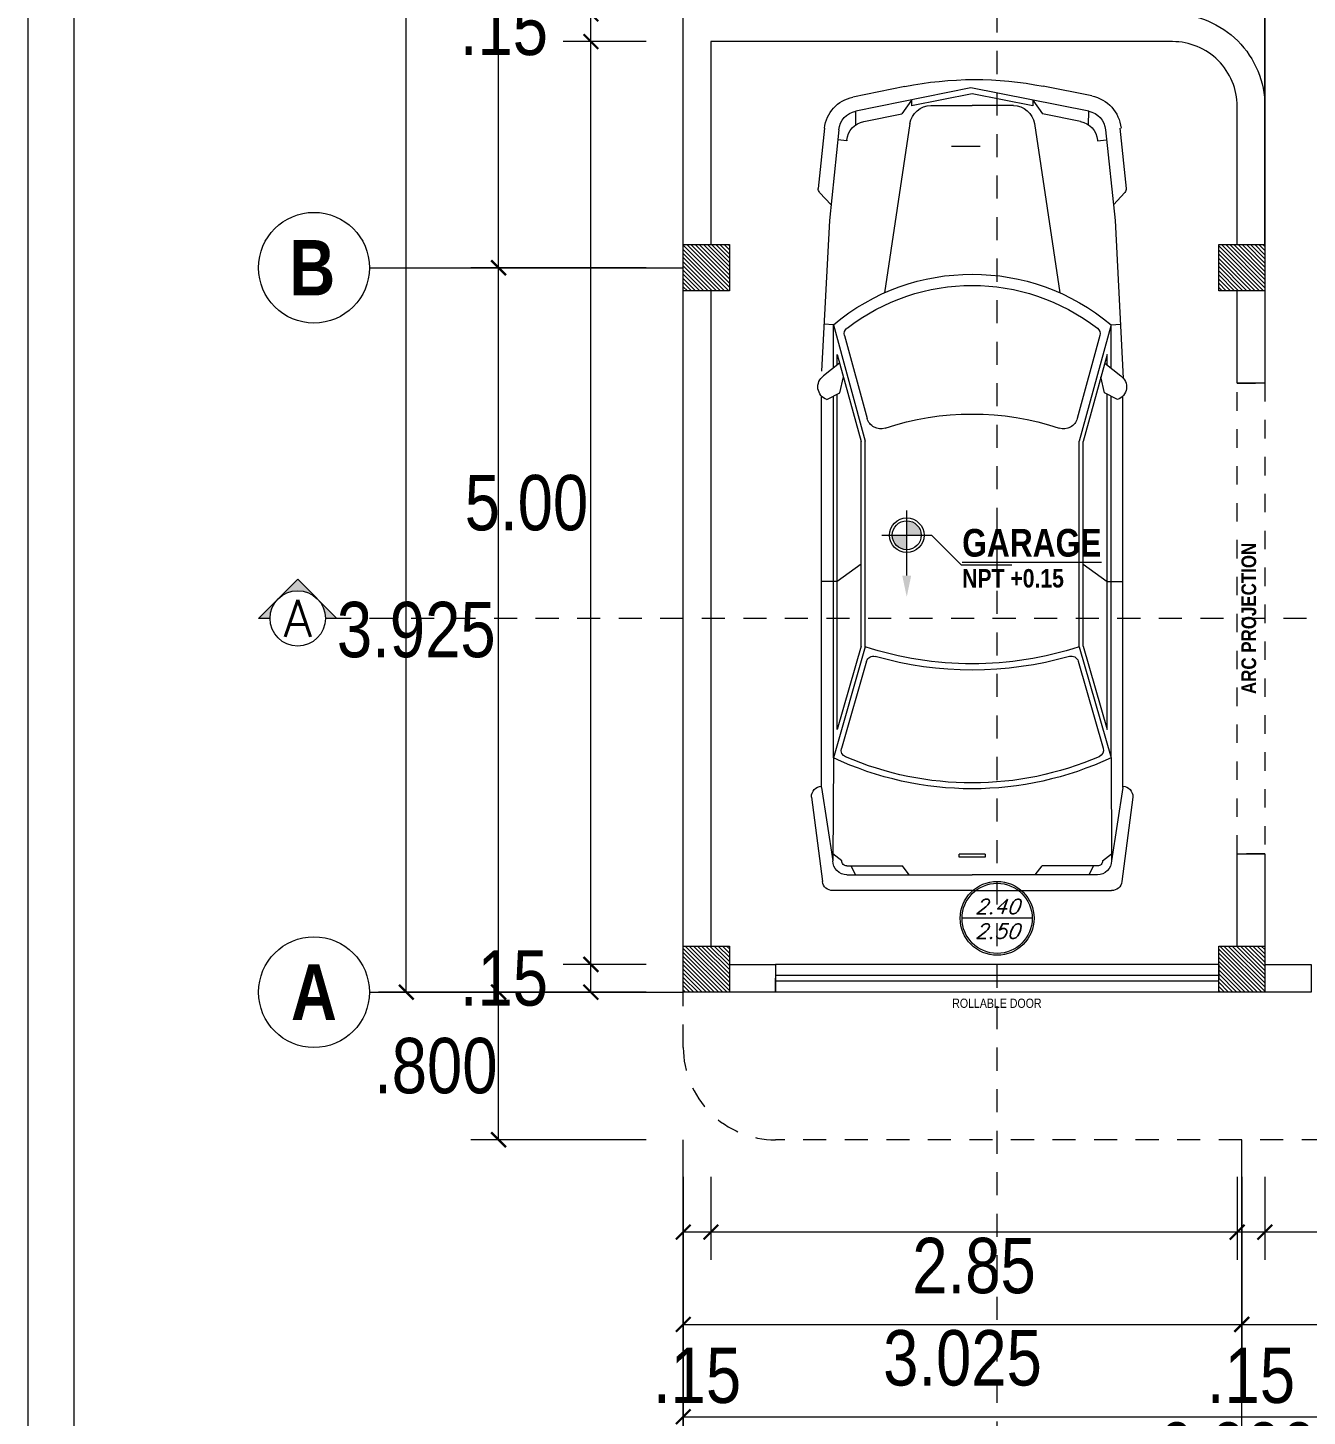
# Model space of a CAD drawing. Header units: millimetres. Extents: x 56 to 215, y 47 to 103.
# Drawn here: x 56.58 to 63.51, y 84.31 to 91.83 of the extents above; entities that cross this region are included whole.
import ezdxf
from ezdxf.enums import TextEntityAlignment as Align

# ---------------------------------------------------------------- set-up
doc = ezdxf.new("R2010")
doc.units = ezdxf.units.MM
doc.linetypes.add('DASHED2', pattern=[0.375, 0.25, -0.125])
for name, color, linetype, lineweight in [('A_Bloques', 56, 'Continuous', 15), ('A_Detalle de Vanos', 250, 'Continuous', 5), ('A_Muro con Techo', 232, 'Continuous', 40), ('A_Texto', 43, 'Continuous', 9), ('E_Columna', 3, 'Continuous', 25), ('G_Cortes', 3, 'Continuous', 60), ('G_Ejes', 253, 'Continuous', 20), ('G_Proyección', 8, 'DASHED2', 15), ('G_Texto', 122, 'Continuous', 20)]:
    doc.layers.add(name, color=color, linetype=linetype, lineweight=lineweight)
doc.layers.add('A_Puerta', color=32, linetype='Continuous')
doc.layers.add('G_Acotación', color=171, linetype='Continuous')
doc.styles.add('4MM', font='romans.shx', dxfattribs={"height": 0.2})
doc.styles.add('Acotacion', font='ARIALN.TTF')
doc.styles.add('AMBIENTES', font='ARIALNB.TTF', dxfattribs={"height": 0.15})
doc.styles.add('Arial Marron', font='ARIALN.TTF')
doc.styles.add('Cotas', font='ARIALNB.TTF', dxfattribs={"height": 0.1})
doc.styles.add('Eje', font='ARIALNB.TTF', dxfattribs={"height": 0.3})
doc.styles.add('LETRAS', font='simplex1.shx', dxfattribs={"oblique": 20})
doc.styles.add('TITULOS', font='ARIALNB.TTF', dxfattribs={"height": 0.3})
doc.dimstyles.new('Lenin_50', dxfattribs={"dimtxt": 0.3, "dimasz": 0.08, "dimexe": 0.15, "dimexo": 0.2, "dimgap": 0.03, "dimtad": 2, "dimtih": 1, "dimtoh": 1, "dimlfac": -1, "dimzin": 4, "dimdsep": 46, "dimtxsty": 'Acotacion', "dimblk": 'ARCHTICK', "dimcen": 0.08, "dimclrd": 256, "dimclre": 256, "dimclrt": 4, "dimazin": 1, "dimtm": 1e-09, "dimtfac": 1, "dimtmove": 2, "dimatfit": 2, "dimfxl": 1, "dimtolj": 1, "dimlwd": 13, "dimlwe": 18, "dimarcsym": 0})
pattern_1 = [(135, (175.271546, 6.74542), (0.0112253202, 0.0112253202), [])]
pattern_2 = [(135, (175.271546, 6.89542), (0.0112253202, 0.0112253202), [])]

# ---------------------------------------------------------------- blocks, each defined once
blk = doc.blocks.new('Auto_01')
for p, q in [((-0.6374, -0.0889), (-0.3749, -0.0366)), ((-0.621, -0.1713), (0.0165, -0.0444)), ((0.0165, -0.0444), (0.641, -0.1713)), ((0.3748, -0.0381), (0.6564, -0.0954)), ((-0.3183, -0.1111), (-0.3712, -0.1863)), ((-0.3183, -0.1424), (0.01, -0.077)), ((-0.3183, -0.1111), (-0.3183, -0.1424)), ((-0.2136, -0.1412), (0.01, -0.1412)), ((0.01, -0.077), (0.3383, -0.1424)), ((0.2336, -0.1412), (0.01, -0.1412)), ((0.3383, -0.1111), (0.3913, -0.1863)), ((0.3383, -0.1111), (0.3383, -0.1424)), ((0.3388, -0.1086), (0.3388, -0.1412)), ((-0.6199, -0.2453), (-0.6209, -0.1713)), ((-0.5773, -0.2273), (-0.3712, -0.1863)), ((0.5973, -0.2273), (0.3913, -0.1863)), ((0.6399, -0.2453), (0.6409, -0.1713)), ((-0.7897, -0.264), (-0.8234, -0.5897)), ((-0.7126, -0.2719), (-0.7635, -0.7643)), ((-0.3269, -0.2388), (-0.4646, -1.1554)), ((0.3469, -0.2388), (0.4846, -1.1554)), ((0.7326, -0.2719), (0.7835, -0.7643)), ((0.8097, -0.264), (0.8434, -0.5897)), ((-0.6693, -0.3316), (-0.7182, -0.3265)), ((-0.6689, -0.3279), (-0.6693, -0.3316)), ((-0.0331, -0.3628), (0.122, -0.3628)), ((0.6889, -0.3279), (0.6893, -0.3316)), ((0.6893, -0.3316), (0.7382, -0.3265)), ((-0.8161, -0.6117), (-0.7547, -0.6795)), ((0.8362, -0.6117), (0.7747, -0.6795)), ((-0.7635, -0.7643), (-0.8085, -1.6177)), ((0.7835, -0.7643), (0.8265, -1.5795)), ((-0.742, -1.3288), (-0.7931, -1.3261)), ((-0.742, -1.3288), (-0.5701, -1.9591)), ((-0.742, -1.5633), (-0.742, -1.3288)), ((0.762, -1.3288), (0.5901, -1.9591)), ((0.762, -1.3288), (0.8131, -1.3261)), ((0.762, -1.5633), (0.762, -1.3288)), ((-0.6814, -1.3876), (-0.559, -1.8365)), ((0.7014, -1.3876), (0.579, -1.8365)), ((-0.7205, -1.5462), (-0.7205, -1.4893)), ((-0.7205, -1.5462), (-0.7205, -1.4893)), ((-0.7205, -1.4893), (-0.5916, -1.9619)), ((0.7405, -1.4893), (0.6116, -1.9619)), ((0.7405, -1.5462), (0.7405, -1.4893)), ((-0.7078, -1.5361), (-0.7948, -1.6054)), ((0.7278, -1.5361), (0.8148, -1.6054)), ((-0.7061, -1.697), (-0.6872, -1.6113)), ((0.7261, -1.697), (0.7072, -1.6113)), ((-0.8065, -3.8359), (-0.8065, -1.7144)), ((-0.7765, -1.7336), (-0.7061, -1.697)), ((-0.742, -3.6748), (-0.742, -1.7157)), ((-0.7205, -3.5213), (-0.7205, -1.7045)), ((0.7965, -1.7336), (0.7261, -1.697)), ((0.7405, -3.5213), (0.7405, -1.7045)), ((0.762, -3.6748), (0.762, -1.7157)), ((0.8265, -3.8359), (0.8265, -1.7144)), ((-0.5916, -3.0701), (-0.5916, -1.9619)), ((-0.5701, -3.0731), (-0.5701, -1.9591)), ((0.5901, -3.0731), (0.5901, -1.9591)), ((0.6116, -3.0701), (0.6116, -1.9619)), ((-0.5916, -2.6261), (-0.7205, -2.7202)), ((0.6116, -2.6261), (0.7405, -2.7202)), ((-0.7205, -2.7202), (-0.8065, -2.7202)), ((0.7405, -2.7202), (0.8265, -2.7202)), ((-0.5701, -3.0731), (-0.742, -3.6748)), ((-0.5916, -3.0701), (-0.7205, -3.5213)), ((0.5901, -3.0731), (0.762, -3.6748)), ((0.6116, -3.0701), (0.7405, -3.5213)), ((-0.5642, -3.1511), (-0.6991, -3.6234)), ((0.5825, -3.1516), (0.7175, -3.6241)), ((-0.742, -3.6748), (-0.7445, -4.2322)), ((0.762, -3.6748), (0.7645, -4.2322)), ((-0.8065, -3.8359), (-0.7445, -4.2322)), ((0.8265, -3.8359), (0.7645, -4.2322)), ((-0.8606, -3.8875), (-0.801, -4.3446)), ((0.8807, -3.8875), (0.8211, -4.3446)), ((-0.6965, -4.2325), (-0.7443, -4.1955)), ((-0.0603, -4.1964), (0.0807, -4.1964)), ((-0.0603, -4.1964), (-0.0603, -4.2128)), ((0.0803, -4.2128), (0.0803, -4.1964)), ((0.7165, -4.2325), (0.7643, -4.1955)), ((-0.6685, -4.2606), (-0.3683, -4.2606)), ((-0.6475, -4.2606), (-0.6223, -4.3086)), ((-0.3313, -4.3086), (-0.3683, -4.2606)), ((-0.0603, -4.2128), (0.0803, -4.2128)), ((0.3513, -4.3086), (0.3883, -4.2606)), ((0.6885, -4.2606), (0.3883, -4.2606)), ((0.6675, -4.2606), (0.6423, -4.3086)), ((-0.6685, -4.3086), (0.01, -4.3086)), ((0.6885, -4.3086), (0.01, -4.3086)), ((0.01, -4.3945), (-0.7442, -4.3945)), ((0.01, -4.3945), (0.7643, -4.3945))]:
    blk.add_line(p, q)
for centre, radius, start, end in [((-0.0038, -1.9), 1.9, 78.50682, 101.26481), ((-0.5986, -0.2837), 0.1987, 101.26481, 174.09386), ((-0.2136, -0.2558), 0.1146, 90, 171.45993), ((0.2336, -0.2558), 0.1146, 8.54007, 90), ((0.6186, -0.2837), 0.1921, 5.90614, 78.73519), ((-0.5986, -0.2837), 0.1146, 101.26481, 174.09386), ((0.6186, -0.2837), 0.1146, 5.90614, 78.73519), ((-0.5549, -0.3397), 0.1146, 101.26481, 174.09386), ((0.5749, -0.3397), 0.1146, 5.90614, 78.73519), ((-0.795, -0.5926), 0.0285, 174.09386, 222.18499), ((0.815, -0.5926), 0.0285, 317.81501, 5.90614), ((0.01, -2.2232), 1.1685, 49.94271, 130.05729), ((0.01, -2.2232), 1.1075, 52.24897, 127.75103), ((-0.6448, -1.3776), 0.038, 127.75103, 195.25512), ((0.6648, -1.3776), 0.038, 344.74488, 52.24897), ((-0.7535, -1.6649), 0.0725, 124.7891, 251.46028), ((0.7735, -1.6649), 0.0725, 288.53972, 55.2109), ((-0.4857, -1.8165), 0.076, 195.25512, 288.42857), ((0.01, -3.3041), 1.492, 71.57143, 108.42857), ((0.5057, -1.8165), 0.076, 251.57143, 344.74488), ((0.01, -1.3022), 1.8635, 251.86242, 288.13758), ((-0.5276, -3.1615), 0.038, 73.87222, 164.0546), ((0.01, -1.3022), 1.8975, 253.87222, 286.07465), ((0.5459, -3.162), 0.038, 15.9454, 106.07465), ((0.01, -2.0754), 1.7673, 244.81754, 295.18246), ((-0.6626, -3.6338), 0.038, 164.0546, 246.65612), ((0.01, -2.0754), 1.7354, 246.65612, 293.28279), ((0.6809, -3.6345), 0.038, 293.28279, 15.9454), ((-0.8009, -3.8875), 0.0598, 95.35059, 180), ((0.8209, -3.8875), 0.0598, 360, 84.64941), ((-0.6685, -4.2326), 0.076, 179.74667, 270), ((-0.6685, -4.2326), 0.028, 179.74667, 270), ((0.6885, -4.2326), 0.076, 270, 0.25333), ((0.6885, -4.2326), 0.028, 270, 0.25333), ((-0.7442, -4.3372), 0.0573, 187.43141, 270), ((0.7643, -4.3372), 0.0573, 270, 352.56859)]:
    blk.add_arc(centre, radius, start, end)
blk = doc.blocks.new('TITULP')
h = blk.add_hatch(color=1)
h.paths.add_polyline_path([(0, -0.0554), (0, -0.134), (0.0785, -0.134, 0.414214)])
h.paths.add_polyline_path([(0, -0.134), (-0.0785, -0.134, 0.414214), (0, -0.2125)])
for p, q in [((0, -0.3527), (0, 0)), ((-0.134, -0.134), (0.134, -0.134)), ((0.2939, -0.2939), (0.5699, -0.2939))]:
    blk.add_line(p, q)
at = {"lineweight": 18}
blk.add_line((0.134, -0.134), (0.2939, -0.2939), dxfattribs=at)
for radius in [0.0937, 0.0785]:
    blk.add_circle((0, -0.134), radius)
blk.add_solid([(0.0242, -0.3527), (0, -0.4678), (-0.0242, -0.3527)])
at = {"style": 'Arial Marron', "width": 1.35}
blk.add_attdef('%%USALA', text='', height=0.14, dxfattribs=at).set_placement((0.3052, -0.1124), align=Align.TOP_LEFT)
at = {"style": 'Arial Marron', "width": 1.1}
blk.add_attdef('NPT%%P0.00', text='', height=0.1, dxfattribs=at).set_placement((0.6033, -0.3972), align=Align.MIDDLE_CENTER)
at = {"style": 'Arial Marron'}
blk.add_attdef('PISO', text='', height=0.08, dxfattribs=at).set_placement((0.6033, -0.5391), align=Align.MIDDLE_CENTER)
blk = doc.blocks.new('Eri')
blk.add_line((-1.7, 0), (0, 0))
blk.add_circle((-2, 0), 0.3)
at = {"color": 1, "style": 'Eje', "flags": 4}
blk.add_attdef('H', text='', height=0.3, dxfattribs=at).set_placement((-2, 0), align=Align.MIDDLE_CENTER)
blk = doc.blocks.new('_ArchTick')
at = {"color": 0, "linetype": 'ByBlock', "const_width": 0.15}
blk.add_lwpolyline([(-0.5, -0.5), (0.5, 0.5)], dxfattribs=at)
blk = doc.blocks.new('*D78')
at = {"layer": 'Defpoints', "color": 0, "transparency": 16777216}
for p in [(60.1255, 85.8087), (66.1255, 85.8087), (66.1255, 84.3087)]:
    blk.add_point(p, dxfattribs=at)
at = {"layer": 'G_Acotación', "lineweight": 18, "transparency": 16777216}
for p, q in [((60.1255, 85.6087), (60.1255, 84.1587)), ((66.1255, 85.6087), (66.1255, 84.1587))]:
    blk.add_line(p, q, dxfattribs=at)
at = {"layer": 'G_Acotación', "lineweight": 13, "transparency": 16777216}
blk.add_line((60.1255, 84.3087), (66.1255, 84.3087), dxfattribs=at)
at = {"layer": 'G_Acotación', "lineweight": 13, "transparency": 16777216, "xscale": 0.08, "yscale": 0.08, "zscale": 0.08, "rotation": 180.0000000000004}
blk.add_blockref('_ArchTick', (60.1255, 84.3087), dxfattribs=at)
at = {"layer": 'G_Acotación', "lineweight": 13, "transparency": 16777216, "xscale": 0.08, "yscale": 0.08, "zscale": 0.08}
blk.add_blockref('_ArchTick', (66.1255, 84.3087), dxfattribs=at)
at = {"layer": 'G_Acotación', "color": 4, "lineweight": 5, "transparency": 16777216, "insert": (63.1255, 84.1255), "char_height": 0.3, "attachment_point": 5, "style": 'Acotacion'}
blk.add_mtext('\\A1;6.000', dxfattribs=at)
blk = doc.blocks.new('*D79')
at = {"layer": 'Defpoints', "color": 0, "transparency": 16777216}
for p in [(63.1505, 85.8087), (66.1255, 85.8087), (66.1255, 84.8087)]:
    blk.add_point(p, dxfattribs=at)
at = {"layer": 'G_Acotación', "lineweight": 18, "transparency": 16777216}
for p, q in [((63.1505, 85.6087), (63.1505, 84.6587)), ((66.1255, 85.6087), (66.1255, 84.6587))]:
    blk.add_line(p, q, dxfattribs=at)
at = {"layer": 'G_Acotación', "lineweight": 13, "transparency": 16777216}
blk.add_line((63.1505, 84.8087), (66.1255, 84.8087), dxfattribs=at)
at = {"layer": 'G_Acotación', "lineweight": 13, "transparency": 16777216, "xscale": 0.08, "yscale": 0.08, "zscale": 0.08, "rotation": 180.0000000000004}
blk.add_blockref('_ArchTick', (63.1505, 84.8087), dxfattribs=at)
at = {"layer": 'G_Acotación', "lineweight": 13, "transparency": 16777216, "xscale": 0.08, "yscale": 0.08, "zscale": 0.08}
blk.add_blockref('_ArchTick', (66.1255, 84.8087), dxfattribs=at)
at = {"layer": 'G_Acotación', "color": 4, "lineweight": 5, "transparency": 16777216, "insert": (64.638, 84.6255), "char_height": 0.3, "attachment_point": 5, "style": 'Acotacion'}
blk.add_mtext('\\A1;2.975', dxfattribs=at)
blk = doc.blocks.new('*D80')
at = {"layer": 'Defpoints', "color": 0, "transparency": 16777216}
for p in [(60.1255, 85.8087), (63.1505, 85.8087), (63.1505, 84.8087)]:
    blk.add_point(p, dxfattribs=at)
at = {"layer": 'G_Acotación', "lineweight": 18, "transparency": 16777216}
for p, q in [((60.1255, 85.6087), (60.1255, 84.6587)), ((63.1505, 85.6087), (63.1505, 84.6587))]:
    blk.add_line(p, q, dxfattribs=at)
at = {"layer": 'G_Acotación', "lineweight": 13, "transparency": 16777216}
blk.add_line((60.1255, 84.8087), (63.1505, 84.8087), dxfattribs=at)
at = {"layer": 'G_Acotación', "lineweight": 13, "transparency": 16777216, "xscale": 0.08, "yscale": 0.08, "zscale": 0.08, "rotation": 180.0000000000004}
blk.add_blockref('_ArchTick', (60.1255, 84.8087), dxfattribs=at)
at = {"layer": 'G_Acotación', "lineweight": 13, "transparency": 16777216, "xscale": 0.08, "yscale": 0.08, "zscale": 0.08}
blk.add_blockref('_ArchTick', (63.1505, 84.8087), dxfattribs=at)
at = {"layer": 'G_Acotación', "color": 4, "lineweight": 5, "transparency": 16777216, "insert": (61.638, 84.6255), "char_height": 0.3, "attachment_point": 5, "style": 'Acotacion'}
blk.add_mtext('\\A1;3.025', dxfattribs=at)
blk = doc.blocks.new('*D81')
at = {"layer": 'Defpoints', "color": 0, "transparency": 16777216}
for p in [(58.6255, 99.1087), (60.1255, 99.1087), (60.1255, 86.6087)]:
    blk.add_point(p, dxfattribs=at)
at = {"layer": 'G_Acotación', "lineweight": 18, "transparency": 16777216}
for p, q in [((59.9255, 99.1087), (58.4755, 99.1087)), ((59.9255, 86.6087), (58.4755, 86.6087))]:
    blk.add_line(p, q, dxfattribs=at)
at = {"layer": 'G_Acotación', "lineweight": 13, "transparency": 16777216}
blk.add_line((58.6255, 86.6087), (58.6255, 99.1087), dxfattribs=at)
at = {"layer": 'G_Acotación', "lineweight": 13, "transparency": 16777216, "xscale": 0.08, "yscale": 0.08, "zscale": 0.08}
for p, rotation in [((58.6255, 99.1087), 90), ((58.6255, 86.6087), 270)]:
    blk.add_blockref('_ArchTick', p, dxfattribs=dict(at, rotation=rotation))
at = {"layer": 'G_Acotación', "color": 4, "lineweight": 5, "transparency": 16777216, "insert": (58.0968, 92.8587), "char_height": 0.3, "attachment_point": 5, "style": 'Acotacion'}
blk.add_mtext('\\A1;12.500', dxfattribs=at)
blk = doc.blocks.new('*D82')
at = {"layer": 'Defpoints', "color": 0, "transparency": 16777216}
for p in [(59.1255, 90.5337), (60.1255, 90.5337), (60.1255, 86.6087)]:
    blk.add_point(p, dxfattribs=at)
at = {"layer": 'G_Acotación', "lineweight": 18, "transparency": 16777216}
for p, q in [((59.9255, 90.5337), (58.9755, 90.5337)), ((59.9255, 86.6087), (58.9755, 86.6087))]:
    blk.add_line(p, q, dxfattribs=at)
at = {"layer": 'G_Acotación', "lineweight": 13, "transparency": 16777216}
blk.add_line((59.1255, 86.6087), (59.1255, 90.5337), dxfattribs=at)
at = {"layer": 'G_Acotación', "lineweight": 13, "transparency": 16777216, "xscale": 0.08, "yscale": 0.08, "zscale": 0.08}
for p, rotation in [((59.1255, 90.5337), 90), ((59.1255, 86.6087), 270)]:
    blk.add_blockref('_ArchTick', p, dxfattribs=dict(at, rotation=rotation))
at = {"layer": 'G_Acotación', "color": 4, "lineweight": 5, "transparency": 16777216, "insert": (58.6795, 88.5712), "char_height": 0.3, "attachment_point": 5, "style": 'Acotacion'}
blk.add_mtext('\\A1;3.925', dxfattribs=at)
blk = doc.blocks.new('*D83')
at = {"layer": 'Defpoints', "color": 0, "transparency": 16777216}
for p in [(59.1255, 95.0837), (60.1255, 95.0837), (60.1255, 90.5337)]:
    blk.add_point(p, dxfattribs=at)
at = {"layer": 'G_Acotación', "lineweight": 18, "transparency": 16777216}
for p, q in [((59.9255, 95.0837), (58.9755, 95.0837)), ((59.9255, 90.5337), (58.9755, 90.5337))]:
    blk.add_line(p, q, dxfattribs=at)
at = {"layer": 'G_Acotación', "lineweight": 13, "transparency": 16777216}
blk.add_line((59.1255, 90.5337), (59.1255, 95.0837), dxfattribs=at)
at = {"layer": 'G_Acotación', "lineweight": 13, "transparency": 16777216, "xscale": 0.08, "yscale": 0.08, "zscale": 0.08}
for p, rotation in [((59.1255, 95.0837), 90), ((59.1255, 90.5337), 270)]:
    blk.add_blockref('_ArchTick', p, dxfattribs=dict(at, rotation=rotation))
at = {"layer": 'G_Acotación', "color": 4, "lineweight": 5, "transparency": 16777216, "insert": (58.6759, 92.8087), "char_height": 0.3, "attachment_point": 5, "style": 'Acotacion'}
blk.add_mtext('\\A1;4.550', dxfattribs=at)
blk = doc.blocks.new('*D85')
at = {"layer": 'Defpoints', "color": 0, "transparency": 16777216}
for p in [(59.1255, 86.6087), (60.1255, 86.6087), (60.1255, 85.8087)]:
    blk.add_point(p, dxfattribs=at)
at = {"layer": 'G_Acotación', "lineweight": 18, "transparency": 16777216}
for p, q in [((59.9255, 86.6087), (58.9755, 86.6087)), ((59.9255, 85.8087), (58.9755, 85.8087))]:
    blk.add_line(p, q, dxfattribs=at)
at = {"layer": 'G_Acotación', "lineweight": 13, "transparency": 16777216}
blk.add_line((59.1255, 85.8087), (59.1255, 86.6087), dxfattribs=at)
at = {"layer": 'G_Acotación', "lineweight": 13, "transparency": 16777216, "xscale": 0.08, "yscale": 0.08, "zscale": 0.08}
for p, rotation in [((59.1255, 86.6087), 90), ((59.1255, 85.8087), 270)]:
    blk.add_blockref('_ArchTick', p, dxfattribs=dict(at, rotation=rotation))
at = {"layer": 'G_Acotación', "color": 4, "lineweight": 5, "transparency": 16777216, "insert": (58.7854, 86.2087), "char_height": 0.3, "attachment_point": 5, "style": 'Acotacion'}
blk.add_mtext('\\A1;.800', dxfattribs=at)
blk = doc.blocks.new('*D118')
at = {"layer": 'Defpoints', "color": 0, "transparency": 16777216}
for p in [(59.6255, 86.7587), (60.1255, 86.7587), (60.1255, 86.6087)]:
    blk.add_point(p, dxfattribs=at)
at = {"layer": 'G_Acotación', "lineweight": 18, "transparency": 16777216}
for p, q in [((59.9255, 86.7587), (59.4755, 86.7587)), ((59.9255, 86.6087), (59.4755, 86.6087))]:
    blk.add_line(p, q, dxfattribs=at)
at = {"layer": 'G_Acotación', "lineweight": 13, "transparency": 16777216}
blk.add_line((59.6255, 86.6087), (59.6255, 86.7587), dxfattribs=at)
at = {"layer": 'G_Acotación', "lineweight": 13, "transparency": 16777216, "xscale": 0.08, "yscale": 0.08, "zscale": 0.08}
for p, rotation in [((59.6255, 86.7587), 90), ((59.6255, 86.6087), 270)]:
    blk.add_blockref('_ArchTick', p, dxfattribs=dict(at, rotation=rotation))
at = {"layer": 'G_Acotación', "color": 4, "lineweight": 5, "transparency": 16777216, "insert": (59.1542, 86.6837), "char_height": 0.3, "attachment_point": 5, "style": 'Acotacion'}
blk.add_mtext('\\A1;.15', dxfattribs=at)
blk = doc.blocks.new('*D173')
at = {"layer": 'Defpoints', "color": 0, "transparency": 16777216}
for p in [(59.6255, 91.7587), (60.1255, 91.7587), (60.1255, 86.7587)]:
    blk.add_point(p, dxfattribs=at)
at = {"layer": 'G_Acotación', "lineweight": 18, "transparency": 16777216}
for p, q in [((59.9255, 91.7587), (59.4755, 91.7587)), ((59.9255, 86.7587), (59.4755, 86.7587))]:
    blk.add_line(p, q, dxfattribs=at)
at = {"layer": 'G_Acotación', "lineweight": 13, "transparency": 16777216}
blk.add_line((59.6255, 86.7587), (59.6255, 91.7587), dxfattribs=at)
at = {"layer": 'G_Acotación', "lineweight": 13, "transparency": 16777216, "xscale": 0.08, "yscale": 0.08, "zscale": 0.08}
for p, rotation in [((59.6255, 91.7587), 90), ((59.6255, 86.7587), 270)]:
    blk.add_blockref('_ArchTick', p, dxfattribs=dict(at, rotation=rotation))
at = {"layer": 'G_Acotación', "color": 4, "lineweight": 5, "transparency": 16777216, "insert": (59.2764, 89.2587), "char_height": 0.3, "attachment_point": 5, "style": 'Acotacion'}
blk.add_mtext('\\A1;5.00', dxfattribs=at)
blk = doc.blocks.new('*D174')
at = {"layer": 'Defpoints', "color": 0, "transparency": 16777216}
for p in [(59.6255, 91.9087), (60.1255, 91.9087), (60.1255, 91.7587)]:
    blk.add_point(p, dxfattribs=at)
at = {"layer": 'G_Acotación', "lineweight": 18, "transparency": 16777216}
for p, q in [((59.9255, 91.9087), (59.4755, 91.9087)), ((59.9255, 91.7587), (59.4755, 91.7587))]:
    blk.add_line(p, q, dxfattribs=at)
at = {"layer": 'G_Acotación', "lineweight": 13, "transparency": 16777216}
blk.add_line((59.6255, 91.7587), (59.6255, 91.9087), dxfattribs=at)
at = {"layer": 'G_Acotación', "lineweight": 13, "transparency": 16777216, "xscale": 0.08, "yscale": 0.08, "zscale": 0.08}
for p, rotation in [((59.6255, 91.9087), 90), ((59.6255, 91.7587), 270)]:
    blk.add_blockref('_ArchTick', p, dxfattribs=dict(at, rotation=rotation))
at = {"layer": 'G_Acotación', "color": 4, "lineweight": 5, "transparency": 16777216, "insert": (59.1542, 91.8337), "char_height": 0.3, "attachment_point": 5, "style": 'Acotacion'}
blk.add_mtext('\\A1;.15', dxfattribs=at)
blk = doc.blocks.new('*D132')
at = {"layer": 'Defpoints', "color": 0, "transparency": 16777216}
for p in [(63.2755, 85.8087), (65.9755, 85.8087), (63.2755, 85.3087)]:
    blk.add_point(p, dxfattribs=at)
at = {"layer": 'G_Acotación', "lineweight": 18, "transparency": 16777216}
for p, q in [((63.2755, 85.6087), (63.2755, 85.1587)), ((65.9755, 85.6087), (65.9755, 85.1587))]:
    blk.add_line(p, q, dxfattribs=at)
at = {"layer": 'G_Acotación', "lineweight": 13, "transparency": 16777216}
blk.add_line((65.9755, 85.3087), (63.2755, 85.3087), dxfattribs=at)
at = {"layer": 'G_Acotación', "lineweight": 13, "transparency": 16777216, "xscale": 0.08, "yscale": 0.08, "zscale": 0.08, "rotation": 180.0000000000004}
blk.add_blockref('_ArchTick', (63.2755, 85.3087), dxfattribs=at)
at = {"layer": 'G_Acotación', "lineweight": 13, "transparency": 16777216, "xscale": 0.08, "yscale": 0.08, "zscale": 0.08}
blk.add_blockref('_ArchTick', (65.9755, 85.3087), dxfattribs=at)
at = {"layer": 'G_Acotación', "color": 4, "lineweight": 5, "transparency": 16777216, "insert": (64.6255, 85.1255), "char_height": 0.3, "attachment_point": 5, "style": 'Acotacion'}
blk.add_mtext('\\A1;2.70', dxfattribs=at)
blk = doc.blocks.new('*D133')
at = {"layer": 'Defpoints', "color": 0, "transparency": 16777216}
for p in [(63.1255, 85.8087), (63.2755, 85.8087), (63.1255, 85.3087)]:
    blk.add_point(p, dxfattribs=at)
at = {"layer": 'G_Acotación', "lineweight": 18, "transparency": 16777216}
for p, q in [((63.1255, 85.6087), (63.1255, 85.1587)), ((63.2755, 85.6087), (63.2755, 85.1587))]:
    blk.add_line(p, q, dxfattribs=at)
at = {"layer": 'G_Acotación', "lineweight": 13, "transparency": 16777216}
blk.add_line((63.2755, 85.3087), (63.1255, 85.3087), dxfattribs=at)
at = {"layer": 'G_Acotación', "lineweight": 13, "transparency": 16777216, "xscale": 0.08, "yscale": 0.08, "zscale": 0.08, "rotation": 180.0000000000004}
blk.add_blockref('_ArchTick', (63.1255, 85.3087), dxfattribs=at)
at = {"layer": 'G_Acotación', "lineweight": 13, "transparency": 16777216, "xscale": 0.08, "yscale": 0.08, "zscale": 0.08}
blk.add_blockref('_ArchTick', (63.2755, 85.3087), dxfattribs=at)
at = {"layer": 'G_Acotación', "color": 4, "lineweight": 5, "transparency": 16777216, "insert": (63.2005, 84.531), "char_height": 0.3, "attachment_point": 5, "style": 'Acotacion'}
blk.add_mtext('\\A1;.15', dxfattribs=at)
blk = doc.blocks.new('*D134')
at = {"layer": 'Defpoints', "color": 0, "transparency": 16777216}
for p in [(60.2755, 85.8087), (63.1255, 85.8087), (60.2755, 85.3087)]:
    blk.add_point(p, dxfattribs=at)
at = {"layer": 'G_Acotación', "lineweight": 18, "transparency": 16777216}
for p, q in [((60.2755, 85.6087), (60.2755, 85.1587)), ((63.1255, 85.6087), (63.1255, 85.1587))]:
    blk.add_line(p, q, dxfattribs=at)
at = {"layer": 'G_Acotación', "lineweight": 13, "transparency": 16777216}
blk.add_line((63.1255, 85.3087), (60.2755, 85.3087), dxfattribs=at)
at = {"layer": 'G_Acotación', "lineweight": 13, "transparency": 16777216, "xscale": 0.08, "yscale": 0.08, "zscale": 0.08, "rotation": 180.0000000000004}
blk.add_blockref('_ArchTick', (60.2755, 85.3087), dxfattribs=at)
at = {"layer": 'G_Acotación', "lineweight": 13, "transparency": 16777216, "xscale": 0.08, "yscale": 0.08, "zscale": 0.08}
blk.add_blockref('_ArchTick', (63.1255, 85.3087), dxfattribs=at)
at = {"layer": 'G_Acotación', "color": 4, "lineweight": 5, "transparency": 16777216, "insert": (61.7005, 85.1255), "char_height": 0.3, "attachment_point": 5, "style": 'Acotacion'}
blk.add_mtext('\\A1;2.85', dxfattribs=at)
blk = doc.blocks.new('*D135')
at = {"layer": 'Defpoints', "color": 0, "transparency": 16777216}
for p in [(60.1255, 85.8087), (60.2755, 85.8087), (60.1255, 85.3087)]:
    blk.add_point(p, dxfattribs=at)
at = {"layer": 'G_Acotación', "lineweight": 18, "transparency": 16777216}
for p, q in [((60.1255, 85.6087), (60.1255, 85.1587)), ((60.2755, 85.6087), (60.2755, 85.1587))]:
    blk.add_line(p, q, dxfattribs=at)
at = {"layer": 'G_Acotación', "lineweight": 13, "transparency": 16777216}
blk.add_line((60.2755, 85.3087), (60.1255, 85.3087), dxfattribs=at)
at = {"layer": 'G_Acotación', "lineweight": 13, "transparency": 16777216, "xscale": 0.08, "yscale": 0.08, "zscale": 0.08, "rotation": 180.0000000000004}
blk.add_blockref('_ArchTick', (60.1255, 85.3087), dxfattribs=at)
at = {"layer": 'G_Acotación', "lineweight": 13, "transparency": 16777216, "xscale": 0.08, "yscale": 0.08, "zscale": 0.08}
blk.add_blockref('_ArchTick', (60.2755, 85.3087), dxfattribs=at)
at = {"layer": 'G_Acotación', "color": 4, "lineweight": 5, "transparency": 16777216, "insert": (60.2005, 84.531), "char_height": 0.3, "attachment_point": 5, "style": 'Acotacion'}
blk.add_mtext('\\A1;.15', dxfattribs=at)

msp = doc.modelspace()

# ---------------------------------------------------------------- hatches: boundary and pattern name
at = {"layer": 'E_Columna', "lineweight": 5}
h = msp.add_hatch(dxfattribs=at)
h.set_pattern_fill('LINE', color=256, scale=0.005, angle=45, style=0)
h.set_pattern_definition(pattern_2)
h.paths.add_polyline_path([(60.3755, 90.4087), (60.1255, 90.4087), (60.1255, 90.6587), (60.3755, 90.6587)])
h = msp.add_hatch(dxfattribs=at)
h.set_pattern_fill('LINE', color=256, scale=0.005, angle=45, style=0)
h.set_pattern_definition(pattern_2)
h.paths.add_polyline_path([(63.2755, 90.4087), (63.0255, 90.4087), (63.0255, 90.6587), (63.2755, 90.6587)])
h = msp.add_hatch(dxfattribs=at)
h.set_pattern_fill('LINE', color=256, scale=0.005, angle=45, style=0)
h.set_pattern_definition(pattern_1)
h.paths.add_polyline_path([(60.3755, 86.6087), (60.1255, 86.6087), (60.1255, 86.8587), (60.3755, 86.8587)])
h = msp.add_hatch(dxfattribs=at)
h.set_pattern_fill('LINE', color=256, scale=0.005, angle=45, style=0)
h.set_pattern_definition(pattern_1)
h.paths.add_polyline_path([(63.2755, 86.6087), (63.0255, 86.6087), (63.0255, 86.8587), (63.2755, 86.8587)])
at = {"layer": 'G_Cortes', "linetype": 'Continuous', "lineweight": 5}
h = msp.add_hatch(color=1, dxfattribs=at)
h.paths.add_polyline_path([(57.9316, 88.7398), (58.0376, 88.8458), (58.1437, 88.7398, 0.414214)])
h.paths.add_polyline_path([(58.1437, 88.7398), (58.2498, 88.6337), (58.1876, 88.6337, 0.198912)])
h.paths.add_polyline_path([(57.9316, 88.7398, 0.198912), (57.8876, 88.6337), (57.8255, 88.6337)])

# ---------------------------------------------------------------- linework, layer by layer
at = {"lineweight": 5}
for p, q in [((63.2755, 90.6587), (63.2755, 92.9587)), ((63.2755, 92.7906), (63.2755, 90.6587))]:
    msp.add_line(p, q, dxfattribs=at)
for points in [[(97.6255, 75.1029), (97.6255, 102.6587), (56.5755, 102.6587), (56.5755, 75.1029)], [(97.3755, 75.3529), (97.3755, 102.4087), (56.8255, 102.4087), (56.8255, 75.3529)]]:
    msp.add_lwpolyline(points, close=True, dxfattribs=at)
at = {"layer": 'A_Detalle de Vanos', "linetype": 'Continuous', "lineweight": 5}
msp.add_line((62.0155, 87.0087), (61.6355, 87.0087), dxfattribs=at)
for radius in [0.2, 0.19]:
    msp.add_circle((61.8255, 87.0087), radius, dxfattribs=at)
at = {"layer": 'A_Muro con Techo', "lineweight": 5}
msp.add_lwpolyline([(62.7755, 91.9087, -0.414214), (63.2755, 91.4087), (63.2755, 89.9087), (63.1255, 89.9087), (63.1255, 90.4087), (63.0255, 90.4087), (63.0255, 90.6587), (63.1255, 90.6587), (63.1255, 91.4087, 0.414214), (62.7755, 91.7587), (60.2755, 91.7587), (60.2755, 90.6587), (60.3755, 90.6587), (60.3755, 90.4087), (60.2755, 90.4087), (60.2755, 86.8587), (60.3755, 86.8587), (60.3755, 86.7587), (60.6255, 86.7587), (60.6255, 86.6087), (60.1255, 86.6087), (60.1255, 99.1087)], format="xyb", dxfattribs=at)
msp.add_lwpolyline([(63.5255, 86.6087), (63.0255, 86.6087), (63.0255, 86.8587), (63.1255, 86.8587), (63.1255, 87.3587), (63.2755, 87.3587), (63.2755, 86.7587), (63.5255, 86.7587), (63.5255, 86.6087)], dxfattribs=at)
at = {"layer": 'A_Puerta', "color": 2, "lineweight": 5}
for p, q in [((63.0255, 86.7587), (60.6255, 86.7587)), ((60.6255, 86.7587), (60.6255, 86.6837)), ((63.0255, 86.7587), (63.0255, 86.6837)), ((60.6255, 86.6087), (60.6255, 86.6837)), ((63.0255, 86.6087), (63.0255, 86.6837)), ((63.0255, 86.6087), (60.6255, 86.6087))]:
    msp.add_line(p, q, dxfattribs=at)
at = {"layer": 'A_Puerta', "lineweight": 5}
for p, q in [((63.0255, 86.6987), (60.6255, 86.6987)), ((63.0255, 86.6687), (60.6255, 86.6687))]:
    msp.add_line(p, q, dxfattribs=at)
at = {"layer": 'E_Columna', "lineweight": 5}
for points in [[(60.3755, 90.4087), (60.1255, 90.4087), (60.1255, 90.6587), (60.3755, 90.6587)], [(63.2755, 90.4087), (63.0255, 90.4087), (63.0255, 90.6587), (63.2755, 90.6587)], [(60.3755, 86.6087), (60.1255, 86.6087), (60.1255, 86.8587), (60.3755, 86.8587)], [(63.2755, 86.6087), (63.0255, 86.6087), (63.0255, 86.8587), (63.2755, 86.8587)]]:
    msp.add_lwpolyline(points, close=True, dxfattribs=at)
at = {"layer": 'G_Cortes', "color": 3, "linetype": 'DASHED2', "lineweight": 5, "ltscale": 0.5}
for p, q in [((61.8255, 83.933), (61.8255, 100.9844)), ((68.0012, 88.6337), (58.2498, 88.6337))]:
    msp.add_line(p, q, dxfattribs=at)
at = {"layer": 'G_Cortes', "color": 3, "linetype": 'Continuous', "lineweight": 5}
msp.add_lwpolyline([(57.8876, 88.6337), (57.8255, 88.6337), (58.0376, 88.8458), (58.2498, 88.6337), (58.1876, 88.6337)], dxfattribs=at)
at = {"layer": 'G_Cortes', "color": 5, "linetype": 'Continuous', "lineweight": 5}
msp.add_circle((58.0376, 88.6337), 0.15, dxfattribs=at)
at = {"layer": 'G_Proyección', "lineweight": 5, "ltscale": 0.5}
msp.add_lwpolyline([(66.1255, 99.1087), (66.1255, 99.1087), (66.1255, 86.3087, -0.414214), (65.6255, 85.8087), (60.6255, 85.8087, -0.414214), (60.1255, 86.3087), (60.1255, 99.1087), (60.1255, 99.1087), (66.1255, 99.1087), (66.1255, 99.1087)], format="xyb", close=True, dxfattribs=at)
at = {"layer": 'G_Proyección', "lineweight": 5, "ltscale": 0.25}
msp.add_lwpolyline([(63.2755, 87.3587), (63.1255, 87.3587), (63.1255, 89.9087), (63.2755, 89.9087)], close=True, dxfattribs=at)

# ---------------------------------------------------------------- block references
at = {"layer": 'A_Bloques', "lineweight": 5, "xscale": -1}
msp.add_blockref('Auto_01', (61.7005, 91.5532), dxfattribs=at)
at = {"layer": 'A_Texto', "lineweight": 5}
ref = msp.add_blockref('TITULP', (61.336, 89.2182), dxfattribs=at)
ref.add_attrib('NPT%%P0.00', 'NPT +0.15', dxfattribs={"layer": '0', "color": 30, "height": 0.1, "rotation": 360, "style": 'Cotas'}).set_placement((61.9117, 88.851), align=Align.MIDDLE_CENTER)
ref.add_attrib('%%USALA', '%%UGARAGE', dxfattribs={"layer": '0', "height": 0.15, "rotation": 360, "style": 'AMBIENTES'}).set_placement((61.6363, 89.1183), align=Align.TOP_LEFT)
at = {"layer": 'G_Ejes', "lineweight": 5}
ref = msp.add_blockref('Eri', (60.1255, 90.5337), dxfattribs=at)
ref.add_attrib('H', 'B', dxfattribs={"layer": '0', "color": 1, "height": 0.3, "style": 'Eje', "flags": 4}).set_placement((58.1163, 90.5337), align=Align.MIDDLE_CENTER)
ref = msp.add_blockref('Eri', (60.1255, 86.6087), dxfattribs=at)
ref.add_attrib('H', 'A', dxfattribs={"layer": '0', "color": 1, "height": 0.3, "style": 'Eje', "flags": 4}).set_placement((58.1253, 86.6087), align=Align.MIDDLE_CENTER)
ref = msp.add_blockref('Eri', (60.1255, 85.8087), dxfattribs=dict(at, xscale=-1, rotation=270))
ref.add_attrib('H', '1', dxfattribs={"layer": '0', "color": 1, "height": 0.3, "style": 'Eje', "flags": 4}).set_placement((60.1271, 83.8138), align=Align.MIDDLE_CENTER)
ref = msp.add_blockref('Eri', (63.1505, 85.8087), dxfattribs=dict(at, xscale=-1, rotation=270))
ref.add_attrib('H', '2', dxfattribs={"layer": '0', "color": 1, "height": 0.3, "style": 'Eje', "flags": 4}).set_placement((63.1591, 83.8087), align=Align.MIDDLE_CENTER)

# ---------------------------------------------------------------- texts
at = {"layer": 'A_Texto', "lineweight": 5, "style": 'TITULOS'}
msp.add_text('ARC PROJECTION', height=0.08, rotation=90, dxfattribs=at).set_placement((63.2525, 88.6337), align=Align.BOTTOM_CENTER)
at = {"layer": 'A_Texto', "lineweight": 5, "style": 'Arial Marron'}
msp.add_text('ROLLABLE DOOR', height=0.05, dxfattribs=at).set_placement((61.8242, 86.5087, 0), align=Align.BOTTOM_CENTER)
at = {"layer": 'G_Cortes', "color": 2, "linetype": 'Continuous', "lineweight": 5, "style": '4MM'}
msp.add_text('A', height=0.2, rotation=359.85917, dxfattribs=at).set_placement((58.0376, 88.6337), align=Align.MIDDLE_CENTER)
at = {"layer": 'G_Texto', "lineweight": 5, "style": 'LETRAS', "oblique": 20}
for s, p in [('2.40', (61.8255, 87.0087)), ('2.50', (61.8255, 86.8754))]:
    msp.add_text(s, height=0.08, dxfattribs=at).set_placement(p, align=Align.BOTTOM_CENTER)

# ---------------------------------------------------------------- dimensions: what is measured, and where the dimension line sits
at = {"layer": 'G_Acotación', "lineweight": 5}
for base, p1, p2, angle, override, picture, middle in [((58.6255, 99.1087), (60.1255, 86.6087), (60.1255, 99.1087), 90, {"dimdec": 3, "dimfxl": 0.06}, '*D81', (58.0968, 92.8587)), ((59.1255, 95.0837), (60.1255, 90.5337), (60.1255, 95.0837), 90, {"dimdec": 3, "dimfxl": 0.06}, '*D83', (58.6759, 92.8087)), ((59.6255, 91.9087), (60.1255, 91.7587), (60.1255, 91.9087), 90, {"dimfxl": 0.06}, '*D174', (59.1542, 91.8337)), ((59.6255, 91.7587), (60.1255, 86.7587), (60.1255, 91.7587), 90, {"dimfxl": 0.06}, '*D173', (59.2764, 89.2587)), ((59.1255, 90.5337), (60.1255, 86.6087), (60.1255, 90.5337), 90, {"dimdec": 3, "dimfxl": 0.06}, '*D82', (58.6795, 88.5712)), ((59.6255, 86.7587), (60.1255, 86.6087), (60.1255, 86.7587), 90, {"dimfxl": 0.06}, '*D118', (59.1542, 86.6837)), ((59.1255, 86.6087), (60.1255, 85.8087), (60.1255, 86.6087), 90, {"dimdec": 3, "dimfxl": 0.06}, '*D85', (58.7854, 86.2087)), ((60.1255, 85.3087), (60.2755, 85.8087), (60.1255, 85.8087), 180, {"dimfxl": 0.06}, '*D135', (60.2005, 84.531)), ((66.1255, 84.3087), (60.1255, 85.8087), (66.1255, 85.8087), 180, {"dimdec": 3, "dimfxl": 0.06}, '*D78', (63.1255, 84.1255)), ((63.1505, 84.8087), (60.1255, 85.8087), (63.1505, 85.8087), 180, {"dimdec": 3, "dimfxl": 0.06}, '*D80', (61.638, 84.6255)), ((60.2755, 85.3087), (63.1255, 85.8087), (60.2755, 85.8087), 180, {"dimfxl": 0.06}, '*D134', (61.7005, 85.1255)), ((63.1255, 85.3087), (63.2755, 85.8087), (63.1255, 85.8087), 180, {"dimfxl": 0.06}, '*D133', (63.2005, 84.531)), ((66.1255, 84.8087), (63.1505, 85.8087), (66.1255, 85.8087), 180, {"dimdec": 3, "dimfxl": 0.06}, '*D79', (64.638, 84.6255)), ((63.2755, 85.3087), (65.9755, 85.8087), (63.2755, 85.8087), 180, {"dimfxl": 0.06}, '*D132', (64.6255, 85.1255))]:
    dim = msp.add_linear_dim(base=base, p1=p1, p2=p2, angle=angle, dimstyle='Lenin_50', override=override, dxfattribs=at)
    dim.commit()
    dim.dimension.update_dxf_attribs({"geometry": picture, "text_midpoint": middle})

doc.saveas('drawing.dxf')
